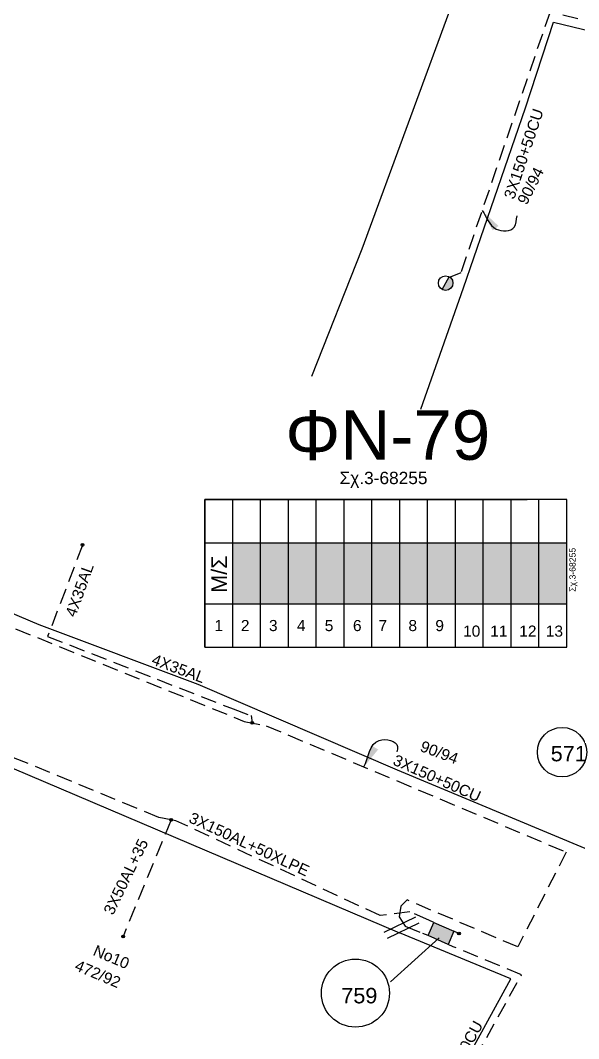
# Model space of a CAD drawing. Header units: millimetres. Extents: x 907 to 2022, y 699 to 1220.
# Drawn here: x 1501.6 to 1546.7, y 898.9 to 981.3 of the extents above; entities that cross this region are included whole.
import ezdxf
from ezdxf.enums import TextEntityAlignment as Align

# ---------------------------------------------------------------- set-up
doc = ezdxf.new("R2010")
doc.units = ezdxf.units.MM
doc.linetypes.add('DASHED', pattern=[19.05, 12.7, -6.35])
for name, color, linetype in [('Link Box 4 Διευθύνσεων', 7, 'Continuous'), ('Άγνωστα', 7, 'Continuous'), ('Ασφαλειοκιβώτια Χ.Τ 13 αναχωρήσεων', 7, 'Continuous'), ('Γυμνά εναέρια ΧΤ (3Φ)   4x35AL', 7, 'Continuous'), ('Επιγραφές - Σχήματα', 7, 'Continuous'), ('Καλώδια ΧΤ   3x150+50CU', 7, 'DASHED'), ('Καλώδια ΧΤ   3x150AL+50XLPE', 7, 'DASHED'), ('Στύλος ΦΜ', 7, 'Continuous'), ('Στύλος ΦΜ @ 1', 7, 'Continuous'), ('Συνδέσεις', 7, 'Continuous'), ('Τομή', 7, 'Continuous'), ('Υπόβαθρο ΔΕΗ', 7, 'Continuous')]:
    doc.layers.add(name, color=color, linetype=linetype)
doc.styles.get("Standard").update_dxf_attribs({"font": 'arial.ttf'})
doc.linetypes.add('SYN_LINE', pattern='A,0.5,-0.0001,["/\\/\\/\\/",Standard,S=0.1,R=0,X=0,Y=-0.05],-0.25', length=0.7501)
doc.dimstyles.get("Standard").update_dxf_attribs({"dimtxt": 0.18, "dimasz": 0.18, "dimexe": 0.18, "dimexo": 0.0625, "dimgap": 0.09, "dimtad": 0, "dimtih": 1, "dimtoh": 1, "dimdec": 4, "dimzin": 0, "dimdsep": 46, "dimtxsty": 'Standard', "dimcen": 0.09, "dimadec": 0, "dimazin": 0, "dimtfac": 1, "dimtdec": 4, "dimtofl": 0, "dimtmove": 0, "dimatfit": 3, "dimfxl": 1, "dimtolj": 1, "dimtzin": 0, "dimarcsym": 0})

# ---------------------------------------------------------------- blocks, each defined once
blk = doc.blocks.new('LINK BOX 4 ΑΝΑΧΩΡΗΣΕΩΝ')
at = {"layer": 'Link Box 4 Διευθύνσεων', "ltscale": 40}
blk.add_hatch(color=256, dxfattribs=at).paths.add_polyline_path([(-3.54, 0), (-3.54, -4.67), (3.54, -4.67), (3.54, 0)])
for p, q in [((-3.54, 0), (-5.33, 0)), ((5.33, 0), (3.54, 0)), ((-3.54, -4.67), (-5.33, -4.67)), ((5.33, -4.67), (3.54, -4.67))]:
    blk.add_line(p, q, dxfattribs=at)
blk.add_lwpolyline([(-3.54, -4.67), (-3.54, 0), (3.54, 0), (3.54, -4.67)], close=True, dxfattribs=at)
blk = doc.blocks.new('ΥΠΑΡΧΩΝ ΤΣΙΜΕΝΤΕΝΙΟΣ ΣΤΥΛΟΣ')
at = {"layer": 'Στύλος ΦΜ'}
blk.add_hatch(color=256, dxfattribs=at).paths.add_polyline_path([(-1.29, -2.28, 0.574793), (2.62, 0, 0.268822), (1.3, 2.27)])
blk.add_line((-1.29, -2.28), (1.3, 2.27), dxfattribs=at)
blk.add_circle((0, 0), 2.62, dxfattribs=at)
at = {"layer": 'Στύλος ΦΜ', "flags": 4}
for tag, p in [('ΑΡΙΘΜΟΣ', (-4.68, 8.05)), ('ΤΥΠΟΣ', (-4.91, 3.03))]:
    blk.add_attdef(tag, p, '', height=4, dxfattribs=at)
blk = doc.blocks.new('_ΣΥΝΔΕΣΗ')
at = {"layer": 'Συνδέσεις', "linetype": 'SYN_LINE', "ltscale": 40}
blk.add_hatch(color=256, dxfattribs=at).paths.add_polyline_path([(0.5, -0.01, 1), (-0.5, -0.01, 1)])
at = {"layer": 'Συνδέσεις'}
blk.add_circle((0, -0.01), 0.5, dxfattribs=at)
blk = doc.blocks.new('ΑΣΦΑΛΕΙΟΚΙΒΩΤΙΟ ΥΠΟΣΤΑΘΜΟΥ 13 ΑΝΑΧΩΡΗΣΕΩΝ')
at = {"layer": 'Ασφαλειοκιβώτια Χ.Τ 13 αναχωρήσεων', "ltscale": 40}
for p, q in [((-23.86, 58.34), (23.96, 58.34)), ((-9.78, 58.34), (-9.78, -58.66)), ((9.87, 58.34), (9.87, -58.66)), ((23.96, 58.34), (23.96, -45.89)), ((-23.86, 49.34), (23.96, 49.34)), ((-23.86, 40.34), (23.96, 40.34)), ((-23.86, 31.34), (23.96, 31.34)), ((-23.86, 22.34), (23.96, 22.34)), ((-23.86, 13.34), (23.96, 13.34)), ((-23.86, 4.34), (23.96, 4.34)), ((-23.86, -4.66), (23.96, -4.66)), ((-23.86, -13.66), (23.96, -13.66)), ((-23.86, -22.66), (23.96, -22.66)), ((-23.86, -31.66), (23.96, -31.66)), ((-23.86, -40.66), (23.96, -40.66)), ((-23.86, -49.66), (23.96, -49.66))]:
    blk.add_line(p, q, dxfattribs=at)
at = {"layer": 'Ασφαλειοκιβώτια Χ.Τ 13 αναχωρήσεων'}
blk.add_lwpolyline([(-23.86, -58.66), (23.96, -58.66), (23.96, 58.34), (-23.86, 58.34)], close=True, dxfattribs=at)
for s, p in [('1', (-18.64, 55.26)), ('2', (-18.64, 46.69)), ('3', (-18.64, 37.62)), ('4', (-18.64, 28.59)), ('5', (-18.64, 19.58)), ('6', (-18.64, 10.45)), ('7', (-18.64, 2.2)), ('8', (-18.64, -7.48)), ('9', (-18.64, -16.18)), ('10', (-20.44, -25.14)), ('11', (-20.44, -33.94)), ('12', (-20.44, -43.31)), ('13', (-20.44, -51.88))]:
    blk.add_text(s, height=3.6, rotation=270, dxfattribs=at).set_placement(p)
at = {"layer": 'Ασφαλειοκιβώτια Χ.Τ 13 αναχωρήσεων', "ltscale": 40}
for tag, height, p in [('ΟΝΟΜΑ', 5, (1.15, 62.43)), ('ΚΕΙΜΕΝΟ 1', 2, (17.15, 53.4)), ('ΚΕΙΜΕΝΟ 2', 2, (17.15, 44.69)), ('ΚΕΙΜΕΝΟ 3', 2, (16.99, 35.93)), ('ΚΕΙΜΕΝΟ 4', 2, (16.99, 26.95)), ('ΚΕΙΜΕΝΟ 5', 2, (16.99, 18.11)), ('ΚΕΙΜΕΝΟ 6', 2, (16.99, 9.19)), ('ΚΕΙΜΕΝΟ 7', 2, (16.99, 0.11)), ('ΚΕΙΜΕΝΟ 8', 2, (16.99, -8.61)), ('ΚΕΙΜΕΝΟ 9', 2, (16.99, -17.74)), ('ΚΕΙΜΕΝΟ 10', 2, (16.99, -26.96)), ('ΚΕΙΜΕΝΟ 11', 2, (16.99, -36.04)), ('ΚΕΙΜΕΝΟ 12', 2, (16.99, -44.96)), ('ΚΕΙΜΕΝΟ 13', 2, (16.99, -54.16)), ('ΣΧ', 2, (1.2, -60.52))]:
    blk.add_attdef(tag, text='', height=height, dxfattribs=at).set_placement(p, align=Align.MIDDLE_CENTER)
blk = doc.blocks.new('ΤΟΜΗ')
at = {"layer": 'Τομή', "ltscale": 40}
for p, q in [((-5.68, 0), (5.68, 0)), ((5.68, -2.33), (-5.68, -2.33))]:
    blk.add_line(p, q, dxfattribs=at)

msp = doc.modelspace()

# ---------------------------------------------------------------- hatches: boundary and pattern name
at = {"layer": 'Ασφαλειοκιβώτια Χ.Τ 13 αναχωρήσεων'}
for color, points in [(30, [(1518.753, 934.091), (1521.003, 934.091), (1521.003, 939.004), (1518.753, 939.004)]), (1, [(1521.003, 934.091), (1523.253, 934.091), (1523.253, 939.004), (1521.003, 939.004)]), (173, [(1523.253, 934.091), (1525.503, 934.091), (1525.503, 939.004), (1523.253, 939.004)]), (151, [(1525.503, 934.091), (1527.753, 934.091), (1527.753, 939.004), (1525.503, 939.004)]), (62, [(1527.753, 934.091), (1530.003, 934.091), (1530.003, 939.004), (1527.753, 939.004)]), (133, [(1532.253, 934.091), (1534.503, 934.091), (1534.503, 939.004), (1532.253, 939.004)]), (2, [(1534.503, 934.091), (1536.753, 934.091), (1536.753, 939.004), (1534.503, 939.004)]), (27, [(1536.753, 934.091), (1539.003, 934.091), (1539.003, 939.004), (1536.753, 939.004)]), (6, [(1539.003, 934.091), (1541.253, 934.091), (1541.253, 939.004), (1539.003, 939.004)]), (85, [(1541.253, 934.091), (1543.503, 934.091), (1543.503, 939.004), (1541.253, 939.004)]), (5, [(1543.503, 934.091), (1545.753, 934.091), (1545.753, 939.004), (1543.503, 939.004)])]:
    msp.add_hatch(color=color, dxfattribs=at).paths.add_polyline_path(points)
at = {"layer": 'Ασφαλειοκιβώτια Χ.Τ 13 αναχωρήσεων', "true_color": 0xd2798f}
msp.add_hatch(color=233, dxfattribs=at).paths.add_polyline_path([(1530.003, 934.091), (1532.253, 934.091), (1532.253, 939.004), (1530.003, 939.004)])

# ---------------------------------------------------------------- linework, layer by layer
at = {"layer": 'Άγνωστα', "color": 1, "linetype": 'DASHED', "ltscale": 0.1}
msp.add_lwpolyline([(1513.784, 916.612), (1509.891, 907.17)], dxfattribs=at)
at = {"layer": 'Γυμνά εναέρια ΧΤ (3Φ)   4x35AL', "color": 233, "linetype": 'DASHED', "ltscale": 0.1, "true_color": 0xd2798f}
msp.add_lwpolyline([(1506.618, 938.841), (1503.791, 931.448), (1518.783, 925.585), (1520.239, 925.044), (1520.325, 924.449)], dxfattribs=at)
at = {"layer": 'Επιγραφές - Σχήματα', "ltscale": 0.1}
msp.add_lwpolyline([(1531.505, 903.498), (1535.452, 907.06)], dxfattribs=at)
at = {"layer": 'Επιγραφές - Σχήματα', "linetype": 'Continuous'}
for centre, radius in [((1545.381, 922.086), 2), ((1528.679, 902.596), 2.75)]:
    msp.add_circle(centre, radius, dxfattribs=at)
at = {"layer": 'Καλώδια ΧΤ   3x150+50CU', "color": 6, "ltscale": 0.1}
msp.add_lwpolyline([(1566.295, 976.604), (1565.208, 978.041), (1557.892, 979.839), (1556.757, 979.018), (1552.208, 980.002), (1544.407, 981.965), (1537.183, 960.85), (1536.32, 960.497)], dxfattribs=at)
at = {"layer": 'Καλώδια ΧΤ   3x150+50CU', "color": 233, "ltscale": 0.1, "true_color": 0xd2798f}
msp.add_lwpolyline([(1487.074, 937.781), (1519.689, 924.576), (1521.466, 924.221), (1545.71, 914.004), (1541.795, 906.331), (1532.861, 910.135), (1532.354, 909.628), (1532.202, 908.765), (1532.709, 908.005), (1534.138, 907.431)], dxfattribs=at)
at = {"layer": 'Καλώδια ΧΤ   3x150+50CU', "color": 1, "ltscale": 0.1}
for points in [[(1513.784, 916.612), (1512.786, 916.797), (1479.403, 930.568), (1475.342, 932.461), (1474.781, 933.316)], [(1520.282, 864.414), (1522.72, 868.784), (1533.542, 887.707), (1538.36, 897.346), (1542.103, 904.074), (1536.573, 906.35)]]:
    msp.add_lwpolyline(points, dxfattribs=at)
at = {"layer": 'Καλώδια ΧΤ   3x150AL+50XLPE', "color": 1, "ltscale": 0.1}
msp.add_lwpolyline([(1534.611, 908.497), (1533.064, 909.171), (1530.679, 908.867), (1514.157, 916.543), (1513.784, 916.612)], dxfattribs=at)
at = {"layer": 'Υπόβαθρο ΔΕΗ'}
for points in [[(1515.961, 927.555), (1503.105, 932.377), (1483.385, 940.733), (1456.068, 952.236), (1451.684, 961.057), (1459.722, 983.463), (1465.665, 1001.352)], [(1465.665, 1001.352), (1499.543, 992.604), (1536.673, 983.181), (1529.193, 962.758), (1525.128, 952.469)], [(1533.97, 949.83), (1537.414, 959.637), (1542.416, 974.21), (1544.673, 981.133), (1578.319, 973.013), (1568.292, 953.498), (1556.234, 930.53), (1547.24, 914.284), (1532.066, 920.629), (1515.961, 927.555)], [(1433.206, 907.474), (1438.254, 921.705), (1444.215, 938.664), (1451.953, 941.603), (1467.635, 935.058), (1500.903, 920.806), (1532.245, 907.474)]]:
    msp.add_lwpolyline(points, dxfattribs=at)
at = {"layer": 'Υπόβαθρο ΔΕΗ', "ltscale": 0.1}
msp.add_lwpolyline([(1433.206, 907.474), (1427.228, 889.375), (1427.043, 888.814), (1474.473, 873.256), (1516.974, 859.435), (1541.239, 903.746), (1532.245, 907.474)], dxfattribs=at)

# ---------------------------------------------------------------- block references
at = {"layer": 'Link Box 4 Διευθύνσεων', "xscale": 0.2499999999999923, "yscale": 0.2499999999999923, "zscale": 0.2499999999999923, "rotation": 336.0567077146295}
msp.add_blockref('LINK BOX 4 ΑΝΑΧΩΡΗΣΕΩΝ', (1535.829, 907.957), dxfattribs=at)
at = {"layer": 'Ασφαλειοκιβώτια Χ.Τ 13 αναχωρήσεων'}
ref = msp.add_blockref('ΑΣΦΑΛΕΙΟΚΙΒΩΤΙΟ ΥΠΟΣΤΑΘΜΟΥ 13 ΑΝΑΧΩΡΗΣΕΩΝ', (1531.088, 936.536), dxfattribs=dict(at, xscale=0.25, yscale=0.25, zscale=0.25, rotation=90))
ref.add_attrib('ΣΧ', 'Σχ.3-68255', dxfattribs={"ltscale": 40, "height": 0.5, "rotation": 90}).set_placement((1546.219, 936.837), align=Align.MIDDLE_CENTER)
at = {"layer": 'Στύλος ΦΜ @ 1', "ltscale": 40, "xscale": 0.2249999999999091, "yscale": 0.2249999999999091, "zscale": 0.2249999999999091}
msp.add_blockref('ΥΠΑΡΧΩΝ ΤΣΙΜΕΝΤΕΝΙΟΣ ΣΤΥΛΟΣ', (1535.969, 960.024), dxfattribs=at)
at = {"layer": 'Συνδέσεις', "xscale": 0.225, "yscale": 0.225, "zscale": 0.225}
for p in [(1506.619, 938.846), (1520.326, 924.454), (1513.785, 916.618), (1509.892, 907.176), (1537.046, 907.416)]:
    msp.add_blockref('_ΣΥΝΔΕΣΗ', p, dxfattribs=at)
at = {"layer": 'Τομή', "xscale": 0.2499999999999996, "yscale": 0.2499999999999996, "zscale": 0.2499999999999996, "rotation": 205.9722448452161}
msp.add_blockref('ΤΟΜΗ', (1532.525, 907.632), dxfattribs=at)

# ---------------------------------------------------------------- texts
at = {"layer": 'Γυμνά εναέρια ΧΤ (3Φ)   4x35AL', "color": 7, "ltscale": 0.2, "char_height": 0.9, "width": 15, "attachment_point": 1}
for insert, rotation in [((1505.193, 933.247), 70.37515), ((1512.436, 930.061), 339.53179)]:
    msp.add_mtext('4X35AL', dxfattribs=dict(at, insert=insert, rotation=rotation))
at = {"layer": 'Επιγραφές - Σχήματα', "char_height": 0.9, "width": 15, "attachment_point": 1}
for s, insert, rotation in [('90/94', (1541.718, 966.694), 63.08724), ('90/94', (1534.142, 923.04), 339.53179), ('No10', (1507.742, 906.523), 337), ('472/92', (1506.26, 905.319), 337)]:
    msp.add_mtext(s, dxfattribs=dict(at, insert=insert, rotation=rotation))
at = {"layer": 'Επιγραφές - Σχήματα', "attachment_point": 1}
for s, insert, char_height in [('ΦΝ-79', (1523.002, 949.731), 4), ('759', (1527.535, 903.02), 1.25)]:
    msp.add_mtext_dynamic_manual_height_columns(s, width=10.09091, gutter_width=12.5, heights=[0], dxfattribs=dict(at, insert=insert, char_height=char_height))
at = {"layer": 'Επιγραφές - Σχήματα', "color": 7, "linetype": 'Continuous', "insert": (1527.39, 944.765), "char_height": 1, "width": 29.21091, "attachment_point": 1}
msp.add_mtext('Σχ.3-68255', dxfattribs=at)
at = {"layer": 'Επιγραφές - Σχήματα', "color": 7, "linetype": 'Continuous', "insert": (1517.035, 934.978), "char_height": 1.25, "width": 5.6619, "attachment_point": 1, "rotation": 90}
msp.add_mtext('Μ/Σ', dxfattribs=at)
at = {"layer": 'Επιγραφές - Σχήματα', "insert": (1544.463, 922.596), "char_height": 1.25, "width": 15, "attachment_point": 1}
msp.add_mtext('571', dxfattribs=at)
at = {"layer": 'Επιγραφές - Σχήματα', "color": 7, "ltscale": 0.2, "insert": (1508.269, 909.239), "char_height": 0.9, "width": 15, "attachment_point": 1, "rotation": 64.09877}
msp.add_mtext('3X50AL+35', dxfattribs=at)
at = {"layer": 'Καλώδια ΧΤ   3x150+50CU', "color": 7, "ltscale": 0.2, "char_height": 0.9, "width": 15, "attachment_point": 1}
for insert, rotation in [((1540.65, 967.031), 71.54791), ((1531.992, 921.934), 336.05875)]:
    msp.add_mtext('3X150+50CU', dxfattribs=dict(at, insert=insert, rotation=rotation))
at = {"layer": 'Καλώδια ΧΤ   3x150+50CU', "color": 7, "insert": (1534.607, 893.807), "char_height": 0.9, "width": 84.18588, "attachment_point": 1, "rotation": 61.37934}
msp.add_mtext('3X150+50CU', dxfattribs=at)
at = {"layer": 'Καλώδια ΧΤ   3x150AL+50XLPE', "color": 7, "ltscale": 0.2, "insert": (1520.087, 914.637), "char_height": 0.9, "width": 15, "attachment_point": 5, "rotation": 335.06259}
msp.add_mtext('3X150AL+50XLPE', dxfattribs=at)

# ---------------------------------------------------------------- leaders
at = {"layer": 'Επιγραφές - Σχήματα', "path_type": 1}
for points in [[(1538.908, 965.89), (1540.055, 964.398), (1541.514, 964.547), (1541.752, 965.468)], [(1529.356, 920.895), (1530.601, 923.041), (1532.08, 922.548), (1532.031, 922.105)]]:
    msp.add_leader(points, dimstyle='Standard', override={"dimasz": 1.8, "dimgap": 0.09, "dimtad": 0}, dxfattribs=at)

doc.saveas('drawing.dxf')
